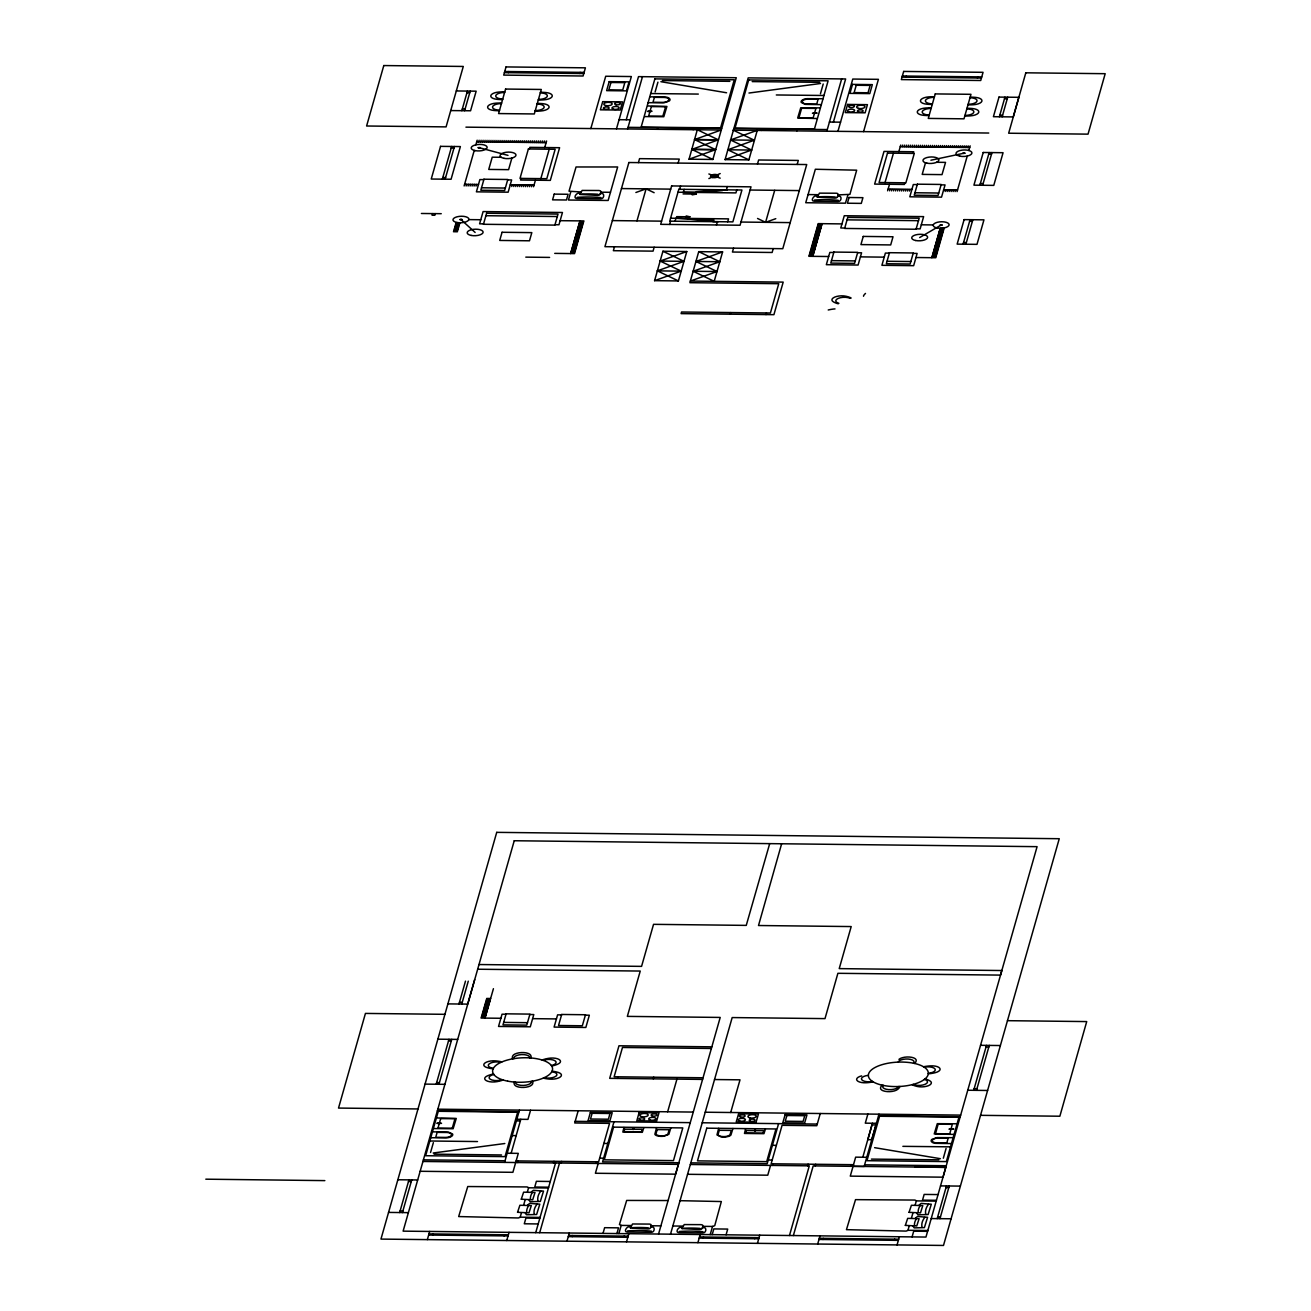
<?xml version="1.0" encoding="UTF-8"?>
<svg xmlns="http://www.w3.org/2000/svg" width="1311" height="1311" viewBox="0 0 1311 1311"><rect width="100%" height="100%" fill="white"/><g stroke="black" fill="none" stroke-linecap="round" stroke-linejoin="round"><path stroke-width="1.5" d="M527.415 1191.863L528.579 1187.651L527.104 1186.947L467.748 1186.537L458.67 1216.559L518.287 1217.968L520.139 1217.313L521.368 1213.101M915.193 1204.973L916.356 1200.761L914.898 1200.057L855.526 1199.647L846.447 1229.669L906.065 1231.095L907.917 1230.423L909.146 1226.211M528.562 1187.782L548.408 1188.012M916.356 1200.892L936.185 1201.122M712.856 159.45L689.045 159.205L697.305 129.756L718.362 139.835L691.798 149.405L712.856 159.45L736.258 77.726L638.506 76.628L626.232 119.776M898.871 151.601L900.723 145.062M935.546 1133.491L938.119 1124.33M949.836 1133.638L952.278 1124.314L938.266 1124.199M943.33 1158.236L946.083 1148.436M614.466 246.796L613.368 250.696L653.058 251.138L654.156 247.238M654.582 280.669L662.924 251.253L686.784 251.532L678.41 280.931L654.582 280.669L681.196 271.131L660.138 261.053L686.784 251.532M833.403 122.103L845.644 78.955L748.204 77.873L725.081 159.614L748.876 159.876L757.25 130.428M802.266 101.717L802.398 101.226A5.67 2.311 -2.5 0 1 808.363 99.062L818.113 99.177L816.72 104.11L806.97 103.995A5.654 2.294 -2.5 0 1 802.283 101.717M798.989 117.58L801.578 108.436M815.868 108.584L813.115 117.892L799.186 117.793M820.44 93.802L823.21 84.002M781.635 843.776L758.512 925.517L851.2 926.566L839.22 968.616L1001.866 970.533L1000.555 975.105L837.893 973.303L824.996 1018.614L732.177 1017.565L670.511 1234.175M432.515 213.595L432.056 215.233L434.826 215.266L435.301 213.627M442.348 179.148L451.656 146.471M461.849 110.681L467.421 91.082M445.134 179.181L454.425 146.504M464.618 110.714L470.207 91.114M464.127 185.949L474.254 150.421M475.86 144.816L477.155 140.211M466.11 185.982L466.585 184.343M478.662 141.867L479.138 140.244M468.093 185.998L468.568 184.359M480.662 141.899L481.121 140.261M470.092 186.015L470.551 184.392M482.645 141.916L483.103 140.277M472.075 186.047L472.534 184.409M484.628 141.932L485.086 140.31M474.058 186.064L474.516 184.425M486.61 141.965L487.069 140.326M476.04 186.096L476.499 184.458M488.593 141.981L489.052 140.343M508.373 72.695L508.701 71.548M490.576 141.998L491.035 140.375M492.559 142.03L493.018 140.392M494.542 142.047L495.017 140.408M496.525 142.063L497 140.441M498.508 142.096L498.983 140.457M500.491 142.112L500.966 140.49M502.49 142.145L502.949 140.506M504.473 142.162L504.932 140.523M506.456 142.178L506.915 140.556M508.439 142.211L508.897 140.572M510.421 142.227L510.88 140.588M512.404 142.243L512.863 140.621M514.387 142.276L514.846 140.638M511.88 158.074L508.586 169.66L488.741 169.43L492.231 157.189L501.113 157.287M516.37 142.293L516.845 140.654M518.353 142.325L518.828 140.687M520.336 142.342L520.811 140.703M522.319 142.358L522.794 140.736M511.749 186.49L512.224 184.851M524.318 142.391L524.777 140.752M513.748 186.523L514.207 184.884M526.301 142.407L526.76 140.769M515.731 186.539L516.19 184.9M528.284 142.424L528.743 140.801M517.714 186.555L518.173 184.933M530.267 142.457L530.726 140.818M521.008 178.394L520.549 180.033L550.309 180.377L559.6 147.701L529.841 147.356L529.382 148.995M519.697 186.588L520.156 184.949M532.25 142.473L532.708 140.834M521.68 186.604L522.139 184.966M534.232 142.489L534.691 140.867M523.663 186.621L524.121 184.998M536.215 142.522L536.674 140.883M525.645 186.654L526.104 185.015M538.198 142.538L538.674 140.916M527.628 186.67L528.104 185.031M540.181 142.571L540.656 140.933M529.611 186.686L530.086 185.064M542.164 142.588L542.639 140.949M531.594 186.719L532.069 185.08M544.147 142.604L544.622 140.982M533.577 186.736L535.429 180.197M544.72 147.537L546.605 140.998M540.853 178.624L549.211 149.225M579.806 73.498L580.134 72.367M570.777 191.848L568.45 200.026L608.14 200.468L617.661 166.972L576.053 166.972L569.023 191.193L580.691 191.963M590.835 128.56L605.715 76.251L631.361 76.546L616.481 128.839M627.592 128.97L642.472 76.677M638.441 162.597L639.555 158.647L679.245 159.09L678.115 163.056M636.966 220.871L646.094 188.85L654.14 192.701M679.606 189.308L680.54 186.031M669.61 224.443L670.544 221.166M675.099 221.215L675.935 218.281M683.342 192.291L684.178 189.358M676.148 218.281L701.549 219.969M683.539 192.307L696.829 192.455M399.658 1212.544L408.95 1179.867M436.186 1084.23L448.968 1039.312M458.981 1004.013L465.487 981.136M402.428 1212.577L411.736 1179.9M438.956 1084.263L451.738 1039.344M461.751 1004.046L468.273 981.169M688.439 219.166L714.036 220.182L700.73 220.035M474.68 979.612L467.699 1004.111L447.87 1003.882M708.972 191.111L727.244 189.849M709.743 191.209L696.256 191.701L722.443 190.603M698.73 251.663L689.897 282.701L778.75 283.7L770.409 313.001L681.556 312.002L681.097 313.624L773.916 314.673L783.191 282.111L690.356 281.062L717.002 271.524L695.944 261.463L722.59 251.925L714.184 281.341L693.158 271.262L719.788 261.725L698.73 251.663L722.59 251.925M712.823 221.641L718.182 221.706M427.353 1239.616L429.68 1231.439M716.462 224.968L717.379 221.706M726.458 189.833L727.376 186.572M432.63 1235.077L432.958 1233.946M727.703 221.821L728.539 218.871L670.576 218.216M736.782 189.948L735.93 192.897L677.984 192.242M761.183 130.477L761.642 128.839M757.496 163.99L758.643 159.991L798.317 160.434L797.186 164.432M730.26 314.181L730.719 312.559M757.545 218.462L765.591 222.329L774.703 190.308M796.908 130.871L797.367 129.232M504.571 1162.398L519.451 1110.106M511.143 1153.287L520.811 1119.299M530.562 1110.237L527.956 1119.381L516.845 1119.25M517.812 1162.546L518.271 1160.907M765.985 314.591L766.443 312.952M504.063 1235.896L504.391 1234.749M506.734 1240.517L509.061 1232.34M826.831 131.198L841.662 78.906M523.679 1204.94L525.088 1200.04M525.334 1213.15L526.416 1214.773L536.625 1214.51L539.804 1204.17L529.808 1203.367L527.661 1204.973M529.054 1200.073L530.136 1201.712L540.345 1201.433L543.524 1191.109L533.38 1190.306L531.381 1191.912M837.942 131.329L852.773 79.053L878.419 79.332L863.588 131.608M553.521 1162.939L553.996 1161.317M812.787 256.333L822.095 223.673M535.724 1232.651L555.553 1162.972M539.69 1232.684L559.535 1163.021M561.108 1163.037L561.583 1161.399M516.141 1160.89L598.619 1161.808L609.549 1123.363L574.71 1122.97L578.184 1110.778M566.975 1241.189L569.302 1233.028M572.251 1236.666L572.579 1235.519M617.563 1078.396L618.022 1076.757M596.21 1163.431L596.669 1161.792M906.016 77.185L906.343 76.054M598.193 1163.447L595.407 1173.263L675.607 1174.164L678.869 1162.742L602.585 1161.857L613.99 1121.774M623.954 1127.493L622.823 1132.081L642.324 1132.311L643.816 1127.722M624.036 1131.442L624.642 1129.312M603.011 1233.405L604.633 1227.686L618.53 1227.85L616.891 1233.569M632.951 1128.984L634.032 1129M653.271 1078.789L653.747 1077.167M641.505 1131.639L642.111 1129.508M618.874 1233.585L621.201 1225.408L631.132 1225.523M623.839 1237.24L624.167 1236.109M656.582 1127.624L654.877 1134.195A6.26 2.54 -2.5 0 0 656.811 1135.687L658.859 1136.178A7.85 3.196 -2.5 0 0 663.759 1136.227L668.839 1134.359L670.871 1127.788M626.511 1241.861L628.838 1233.7M667.643 1111.794L676.951 1079.117M977.449 78.004L977.777 76.857M931.842 257.693L940.216 228.294L944.182 228.327M658.564 1234.028L720.214 1017.434L627.346 1016.386L640.243 971.058L477.679 969.222M963.093 244.19L970.074 219.691M979.874 185.228L989.182 152.551M999.359 116.761L1004.947 97.161M965.879 244.223L972.844 219.724M982.66 185.261L991.952 152.584M1002.145 116.794L1007.717 97.194M718.657 1128.329L716.97 1134.9L720.952 1136.866A7.85 3.196 -2.5 0 0 725.835 1136.932L728.162 1136.49A6.26 2.54 -2.5 0 0 730.915 1135.047L732.947 1128.476M730.702 1112.498L740.01 1079.822L714.528 1079.543M697.894 1242.681L700.221 1234.503M703.171 1238.141L703.499 1236.994M710.201 1234.618L712.529 1226.44L714.741 1225.654L721.345 1201.548L680.048 1200.679M712.184 1234.634L713.807 1228.915L727.703 1229.079L726.081 1234.798M745.582 1128.869L744.468 1133.458L763.952 1133.671L765.427 1129.082M745.664 1132.802L746.27 1130.672M754.579 1130.361L755.66 1130.361M763.133 1132.999L763.739 1130.869M778.587 1123.642L767.181 1163.709L690.815 1162.857M770.557 1165.397L767.754 1175.197L687.554 1174.295M772.523 1165.43L772.982 1163.791M754.759 1238.731L755.087 1237.584M757.43 1243.352L759.757 1235.175M820.26 1113.514L816.802 1125.707L782.077 1125.313L771.13 1163.775L853.51 1164.692M807.609 1165.823L808.084 1164.168M789.468 1235.519L809.297 1165.84L690.356 1164.496M793.368 1235.552L813.197 1165.889L945.788 1167.38L943.002 1177.18L850.282 1176.131L855.657 1157.154L866.768 1157.285M815.196 1165.905L815.655 1164.266M817.687 1244.024L820.014 1235.863M822.947 1239.501L823.275 1238.354M850.921 1166.315L851.38 1164.676M867.882 1114.055L865.293 1123.166L876.403 1123.298M862.802 1157.236L872.438 1123.248M878.993 1114.186L864.162 1166.429L853.051 1166.331M894.397 1240.304L894.725 1239.157M897.052 1244.926L899.379 1236.765M911.473 1218.05L912.866 1213.15M913.111 1226.26L914.193 1227.883L924.402 1227.62L927.582 1217.28L917.585 1216.477L915.439 1218.083M916.831 1213.183L917.913 1214.822L928.122 1214.543L931.302 1204.219L921.158 1203.416L919.158 1205.022M912.079 1236.896L913.701 1231.176L927.582 1231.34M937.185 1218.624L946.476 1185.947M973.696 1090.31L986.495 1045.391M939.954 1218.656L949.262 1185.98M976.482 1090.342L989.264 1045.408M570.613 253.564L579.97 220.904M655.123 91.95L657.925 82.151M648.683 115.892L651.305 106.748M657.483 129.297L657.942 127.659M665.595 106.912L662.825 116.187L648.961 116.122M693.191 129.707L693.666 128.068M430.549 1152.484L433.367 1142.668M438.021 1127.886L440.643 1118.742M452.311 1128.066L454.933 1118.906M485.004 1018.09L493.428 988.691M451.59 1134.769L451.443 1135.26A5.654 2.294 -2.5 0 1 445.478 1137.424L435.727 1137.309L437.137 1132.376L446.887 1132.491A5.654 2.294 -2.5 0 1 451.574 1134.769M733.554 248.14L732.439 252.04L772.13 252.482L773.244 248.598M847.906 195.028L845.415 203.189L805.741 202.73L815.344 169.25L856.673 170.184L849.921 194.356L837.844 194.913M885.023 182.573L893.447 153.174M887.613 190.8L889.513 184.261M889.612 190.816L890.071 189.194M902.247 146.717L902.705 145.079M891.595 190.849L892.054 189.21M904.229 146.734L904.688 145.111M893.578 190.865L894.036 189.243M906.212 146.766L906.688 145.128M895.56 190.898L896.019 189.259M908.195 146.783L908.67 145.144M897.543 190.914L898.002 189.276M910.178 146.816L910.653 145.177M899.526 190.931L899.985 189.308M912.161 146.832L912.636 145.193M901.509 190.964L901.984 189.325M914.144 146.848L914.619 145.226M904.852 182.803L904.393 184.441L874.634 184.097L884.007 151.421L913.751 151.765L913.292 153.403M903.492 190.98L903.967 189.358M916.127 146.881L916.602 145.242M905.475 191.013L905.95 189.374M918.11 146.898L918.585 145.275M907.458 191.029L907.933 189.39M920.093 146.93L920.568 145.292M909.441 191.062L909.916 189.423M922.092 146.947L922.551 145.308M924.075 146.963L924.534 145.341M926.058 146.996L926.516 145.357M928.041 147.012L928.499 145.39M925.5 162.826L922.19 174.396L942.019 174.625L945.542 162.384L936.644 162.285M930.023 147.045L930.482 145.406M932.006 147.061L932.482 145.423M933.989 147.078L934.464 145.455M935.972 147.111L936.447 145.472M937.955 147.127L938.43 145.505M939.938 147.16L940.413 145.521M941.921 147.176L942.396 145.537M943.904 147.209L944.379 145.57M945.887 147.225L946.362 145.587M947.886 147.242L948.345 145.619M949.869 147.274L950.328 145.636M951.852 147.291L952.31 145.668M953.834 147.324L954.293 145.685M955.817 147.34L956.276 145.701M945.165 191.472L945.624 189.833M957.8 147.356L958.275 145.734M947.148 191.488L947.607 189.866M959.783 147.389L960.258 145.75M949.131 191.521L949.59 189.882M961.766 147.406L962.241 145.783M951.114 191.537L951.589 189.898M963.749 147.438L964.224 145.8M953.097 191.57L953.572 189.931M965.732 147.455L966.207 145.816M955.08 191.586L955.555 189.948M967.715 147.471L968.19 145.849M769.688 843.645L746.254 925.386L653.55 924.337L641.571 966.371L479.007 964.535M957.063 191.603L967.239 156.075M968.829 150.486L970.173 145.865M634.147 1129.197C630.837 1130.377 635.196 1127.624 633.852 1129.148M755.677 1130.606C752.367 1130.819 757.84 1130 754.431 1130.59M478.171 147.619L480.105 147.52M480.105 147.75L478.187 147.815M459.948 219.461L461.882 219.363M461.882 219.593L459.964 219.658M962.962 153.174L964.896 153.076M964.896 153.305L963.011 153.403M940.167 224.968L942.101 224.869M942.052 225.164L940.233 225.23M814.18 113.074C823.75 112.943 806.74 113.844 814.606 112.877M439.709 1123.429C446.723 1123.281 430.827 1122.855 439.365 1123.593M650.354 111.435C641.308 111.533 657.319 110.665 650.027 111.599M950.786 1128.935C960.324 1128.902 943.297 1129.754 951.147 1128.771M919.667 237.553L941.151 225.017M801.709 108.289L815.721 108.403M949.606 1133.818L935.726 1133.687M651.436 106.601L665.414 106.715M440.791 1118.611L454.77 1118.709M452.066 1128.23L438.251 1128.099M624.79 1129.181L641.931 1129.312M641.325 1131.786L624.233 1131.639M746.401 1130.541L763.559 1130.672M762.953 1133.146L745.91 1133.015M708.89 178.575L720.181 173.56M757.07 130.395L730.489 139.966L751.58 150.028L725.032 159.614M814.639 113.008L815.639 112.959L814.688 113.369M689.045 159.205L715.642 149.651L691.798 149.388L715.609 149.651L694.551 139.572L721.148 130.018L465.929 127.151M748.86 159.844L727.769 149.782L754.333 140.211L730.62 139.966M951.18 1128.918L952.196 1128.853L950.754 1129.23M649.895 111.484L648.929 111.533L649.945 111.14M635.884 192.504L646.094 188.85M765.591 222.329L775.784 218.675M678.41 280.931L657.352 270.853L683.998 261.331L662.924 251.253M439.169 1123.494L438.267 1123.527L439.414 1123.199M930.908 160.221L963.946 153.223M692.175 194.864L696.37 194.077L692.634 193.225M685.702 217.577L689.897 216.807L686.161 215.938M748.974 93.032L820.539 83.494M433.22 1152.992L504.817 1143.52M504.735 71.499L584.1 72.4M902.361 76.005L981.742 76.907M504.407 72.646L583.772 73.547M902.05 77.152L981.415 78.037M662.366 80.561L729.85 81.331M752.203 81.593L819.703 82.314M456.31 90.951L476.155 91.18L470.567 110.779L450.722 110.566M650.698 93.54L698.321 94.081M776.309 94.966L823.947 95.49M466.962 92.72L469.731 92.737M1004.488 98.784L1007.258 98.817M649.764 96.801L665.693 97.063A6.26 2.54 -2.5 0 1 668.971 98.063L669.855 98.98A7.85 3.196 -2.5 0 1 669.282 100.996L664.054 102.799L648.076 102.684M823.029 98.751L807.035 98.653A6.26 2.54 -2.5 0 0 803.217 99.57L801.824 100.455A7.85 3.196 -2.5 0 0 801.267 102.471L805.413 104.388L821.358 104.634M647.732 105.962L666.922 106.437L663.792 116.728L644.701 116.581M819.85 107.895L800.742 107.764L797.662 118.056L816.851 118.514M462.308 109.042L465.077 109.075M999.834 115.122L1002.604 115.155M619.087 119.694L630.198 119.809M829.421 122.054L840.548 122.169M628.067 127.331L721.607 128.396M733.832 128.527L827.29 129.576M733.357 130.166L988.756 133.034M476.712 141.85L546.146 142.637M900.264 146.701L969.681 147.504M727.851 149.782L751.695 150.06M451.181 148.11L453.967 148.143M988.707 154.19L991.493 154.223M442.823 177.526L445.593 177.542M980.349 183.589L983.119 183.622M483.857 179.623L479.892 179.574L476.401 191.832L508.144 192.193L511.634 179.935L507.652 179.886M917.274 184.589L913.308 184.54L909.801 196.797L941.527 197.158L945.051 184.917L941.085 184.867M464.602 184.327L478.499 184.474M510.225 184.835L534.036 185.097M888.104 189.161L911.899 189.439M943.641 189.816L957.538 189.98M621.48 188.571L670.708 189.128M750.089 190.029L799.317 190.587M481.53 187.784L505.341 188.063M914.931 192.75L938.742 193.028M600.536 192.193L610.467 192.307M808.084 194.569L817.998 194.683M683.064 193.93L696.37 194.077M580.232 193.602C576.987 191.193 572.383 198.535 576.856 198.469L600.667 198.748C604.584 199.305 605.076 191.488 600.077 193.815M817.523 196.322C814.295 193.864 809.674 201.271 814.147 201.189L837.958 201.468C841.891 202.009 842.449 194.175 837.368 196.552M421.405 213.48L441.25 213.693M676.607 216.643L689.897 216.807M485.906 215.709L557.322 216.528M847.07 219.855L918.503 220.674M969.599 221.313L972.385 221.346M612.368 220.592L661.58 221.149M740.977 222.051L790.205 222.608M468.863 219.609L480.76 219.74M560.125 220.674L583.936 220.936M818.13 223.624L841.941 223.902M921.305 224.804L933.203 224.935M579.741 221.706L583.706 221.756M817.9 224.443L821.866 224.476M579.495 222.526L583.477 222.575M817.654 225.263L821.636 225.295M579.265 223.345L583.231 223.378M817.425 226.066L821.391 226.115M456.015 222.739L459.981 222.788M579.036 224.165L583.002 224.197M817.195 226.885L821.161 226.934M455.786 223.558L459.751 223.591M483.562 223.87L479.597 223.82L483.103 211.579L562.468 212.497L558.961 224.755L554.995 224.705M578.806 224.968L582.772 225.017M816.966 227.704L820.932 227.753M844.743 228.032L840.777 227.983L844.268 215.725L923.632 216.626L920.142 228.884L916.176 228.835M939.987 229.097L943.953 229.146M455.556 224.361L459.522 224.41M578.561 225.787L582.526 225.836M816.737 228.524L820.702 228.573M939.758 229.917L943.723 229.966M455.31 225.181L459.292 225.23M578.331 226.606L582.297 226.656M816.491 229.343L820.473 229.392M939.512 230.736L943.494 230.785M455.081 226L459.047 226.049M578.102 227.426L582.068 227.475M816.261 230.162L820.227 230.195M939.282 231.555L943.248 231.605M454.851 226.819L458.817 226.869M577.856 228.245L581.838 228.294M816.032 230.965L819.998 231.015M939.053 232.375L943.019 232.424M454.622 227.639L458.588 227.688M577.627 229.064L581.592 229.097M815.803 231.785L819.768 231.834M938.823 233.194L942.789 233.227M454.376 228.458L458.358 228.491M577.397 229.867L581.363 229.917M815.573 232.604L819.539 232.653M938.594 234.014L942.56 234.046M454.147 229.261L458.113 229.31M577.168 230.687L581.134 230.736M815.327 233.424L819.309 233.473M938.348 234.816L942.33 234.866M453.917 230.081L457.883 230.13M576.922 231.506L580.888 231.555M815.098 234.243L819.064 234.292M938.119 235.636L942.085 235.685M453.688 230.9L457.654 230.949M576.693 232.326L580.658 232.375M814.868 235.062L818.834 235.095M937.889 236.455L941.855 236.504M453.442 231.719L457.408 231.768M576.463 233.145L580.429 233.194M814.639 235.882L818.605 235.914M937.66 237.275L941.626 237.324M576.217 233.964L580.199 233.997M814.41 236.685L818.375 236.734M937.431 238.094L941.396 238.143M575.988 234.784L579.954 234.816M814.18 237.504L818.146 237.553M937.185 238.913L941.167 238.946M575.758 235.587L579.724 235.636M813.934 238.323L817.917 238.373M936.955 239.716L940.921 239.766M575.529 236.406L579.495 236.455M813.705 239.143L817.671 239.192M936.726 240.536L940.692 240.585M575.283 237.225L579.249 237.275M813.475 239.962L817.441 240.011M936.496 241.355L940.462 241.404M575.054 238.045L579.02 238.094M813.246 240.782L817.212 240.814M936.267 242.174L940.233 242.224M963.552 242.551L966.338 242.584M574.824 238.864L578.79 238.913M813.017 241.585L816.982 241.634M936.038 242.994L940.003 243.043M574.579 239.684L578.561 239.716M812.771 242.404L816.753 242.453M935.792 243.813L939.774 243.846M574.349 240.487L578.315 240.536M812.541 243.223L816.507 243.272M935.562 244.633L939.528 244.665M574.12 241.306L578.085 241.355M812.312 244.043L816.278 244.092M935.333 245.436L939.299 245.485M573.89 242.125L577.856 242.174M812.083 244.862L816.048 244.911M935.104 246.255L939.069 246.304M573.644 242.945L577.61 242.994M811.853 245.681L815.819 245.714M934.874 247.074L938.84 247.124M573.415 243.764L577.381 243.813M811.607 246.501L815.589 246.534M934.628 247.894L938.61 247.943M573.186 244.583L577.151 244.616M811.378 247.304L815.344 247.353M934.399 248.713L938.365 248.762M572.94 245.403L576.922 245.436M811.148 248.123L815.114 248.172M934.169 249.532L938.135 249.565M572.71 246.206L576.676 246.255M810.919 248.943L814.885 248.992M933.94 250.335L937.906 250.385M572.481 247.025L576.447 247.074M810.69 249.762L814.655 249.811M933.711 251.155L937.676 251.204M572.251 247.845L576.217 247.894M810.46 250.581L814.426 250.63M933.465 251.974L937.447 252.023M572.006 248.664L575.988 248.713M810.214 251.401L814.197 251.433M933.235 252.794L937.201 252.843M571.776 249.483L575.742 249.532M809.985 252.204L813.951 252.253M833.796 252.482L829.83 252.433L826.34 264.691L858.082 265.051L861.573 252.794L857.607 252.761M889.366 253.121L885.384 253.072L881.91 265.314L913.652 265.674L917.126 253.433L913.161 253.384M933.006 253.613L936.972 253.662M571.547 250.303L575.513 250.335M809.756 253.023L813.721 253.072M932.777 254.432L936.742 254.465M571.317 251.106L575.283 251.155M809.526 253.842L813.492 253.892M932.547 255.252L936.513 255.284M571.072 251.925L575.037 251.974M809.297 254.662L813.262 254.711M932.318 256.055L936.283 256.104M570.842 252.744L574.808 252.794M809.051 255.481L813.033 255.53M932.072 256.874L936.054 256.923M554.733 253.384L574.579 253.613M808.821 256.3L828.667 256.514M860.409 256.874L884.237 257.153M915.979 257.513L935.808 257.743M525.793 257.136L549.588 257.415M831.469 260.643L855.28 260.922M887.039 261.282L910.834 261.544M660.154 261.069L683.998 261.331M695.944 261.463L719.772 261.741M657.368 270.869L681.196 271.131M693.158 271.262L716.986 271.541M486.66 998.441L490.625 998.49M486.414 999.261L490.38 999.31M486.184 1000.08L490.15 1000.129M485.955 1000.899L489.921 1000.948M485.709 1001.719L489.691 1001.768M459.44 1002.374L462.226 1002.407M485.48 1002.538L489.445 1002.571M485.25 1003.341L489.216 1003.39M485.021 1004.16L488.987 1004.21M484.775 1004.98L488.741 1005.029M484.546 1005.799L488.511 1005.848M484.316 1006.619L488.282 1006.668M484.07 1007.438L488.053 1007.471M483.841 1008.241L487.807 1008.29M483.612 1009.06L487.577 1009.109M483.382 1009.88L487.348 1009.929M483.136 1010.699L487.102 1010.748M482.907 1011.518L486.873 1011.568M482.677 1012.338L486.643 1012.387M482.432 1013.157L486.414 1013.19M482.202 1013.96L486.168 1014.009M506.013 1014.239L502.047 1014.19L498.541 1026.447L530.283 1026.808L533.79 1014.567L529.824 1014.517M561.567 1014.894L557.601 1014.845L554.094 1027.087L585.837 1027.463L589.344 1015.206L585.378 1015.156M444.937 1014.321L365.441 1013.419L338.517 1108.074L417.996 1108.959M481.973 1014.78L485.939 1014.829M1007.454 1020.679L1086.721 1021.58L1059.862 1116.218L980.513 1115.333M481.743 1015.599L485.709 1015.648M481.498 1016.418L485.463 1016.467M481.268 1017.238L485.234 1017.287M481.039 1018.057L500.884 1018.27M532.61 1018.647L556.438 1018.926M503.67 1022.4L527.481 1022.678M437.858 1039.181L457.703 1039.41M980.546 1045.309L1000.375 1045.539M448.509 1040.934L451.279 1040.967M986.019 1047.014L988.805 1047.047M711.857 1046.833L618.972 1045.785L609.697 1078.347L702.581 1079.412M711.381 1048.472L622.479 1047.473L614.138 1076.757L703.04 1077.773M436.645 1082.607L439.414 1082.624M974.171 1088.671L976.941 1088.704M425.059 1084.115L444.904 1084.328M967.747 1090.244L987.593 1090.473M437.841 1109.188L693.29 1112.072M705.236 1112.22L960.668 1115.104M437.366 1110.827L518.976 1111.744M878.534 1115.808L960.209 1116.743M437.087 1117.955L456.261 1118.43L453.131 1128.738L434.039 1128.574M956.391 1123.789L937.299 1123.658L934.219 1133.966L953.408 1134.408M575.185 1121.331L690.274 1122.642M702.221 1122.773L817.261 1124.068M516.37 1120.889L520.352 1120.938M432.499 1131.835L448.444 1132.098L452.59 1134.015A7.85 3.196 -2.5 0 1 452 1136.031L450.607 1136.916A6.26 2.54 -2.5 0 1 446.789 1137.85L430.811 1137.719M953.081 1137.686L937.103 1137.587L931.892 1139.406A7.85 3.196 -2.5 0 0 931.318 1141.422L932.203 1142.323A6.26 2.54 -2.5 0 0 935.48 1143.339L951.425 1143.569M938.414 1138.014L948.181 1138.112L946.788 1143.045L937.037 1142.946A5.67 2.311 -2.5 0 1 932.334 1140.668L932.465 1140.177A5.654 2.294 -2.5 0 1 938.414 1138.014M512.191 1135.588L516.157 1135.637M429.877 1140.996L477.499 1141.553M902.869 1146.338L950.508 1146.846M603.847 1143.421L607.812 1143.471M772.376 1145.339L776.341 1145.372M507.16 1153.254L518.287 1153.369L512.896 1172.313L420.159 1171.28M434.056 1154.155L501.523 1154.958M871.405 1159.104L938.889 1159.825M599.668 1158.137L603.634 1158.17M768.197 1160.038L772.163 1160.088M423.42 1159.842L505.03 1160.759M864.621 1164.823L946.263 1165.741M915.242 1167.003L945.788 1167.38M422.945 1161.464L678.393 1164.365M397.839 1179.753L417.685 1179.966M550.276 1181.473L536.379 1181.309L534.757 1187.029L548.654 1187.192M940.528 1185.881L960.373 1186.111M408.491 1181.506L411.277 1181.539M946.018 1187.586L948.787 1187.619M205.811 1179.179L324.849 1180.621M938.053 1194.583L924.157 1194.419L922.534 1200.139L936.431 1200.302M668.102 1200.548L626.674 1200.434L619.447 1224.572L621.201 1225.408M400.117 1210.905L402.903 1210.938M937.644 1216.985L940.429 1217.018M388.548 1212.413L408.393 1212.642M931.236 1218.558L951.065 1218.788M520.205 1217.182L540.05 1217.411M539.804 1218.23L525.924 1218.066L524.285 1223.786L538.182 1223.95M650.977 1225.752L660.891 1225.867M672.838 1225.998L682.769 1226.113M702.598 1226.342L712.529 1226.44M630.657 1227.162C627.428 1224.785 622.823 1232.111 627.281 1232.045L651.092 1232.307C655.107 1232.75 655.549 1225.048 650.502 1227.391M682.294 1227.752C678.983 1225.31 674.444 1232.602 678.918 1232.619L702.729 1232.897C706.744 1233.34 707.203 1225.605 702.139 1227.965M907.982 1230.292L927.827 1230.521M428.976 1233.897L508.357 1234.798M568.613 1235.47L628.133 1236.142M699.533 1236.961L759.053 1237.633M819.309 1238.305L898.69 1239.206M428.664 1235.044L508.029 1235.929M568.286 1236.617L627.822 1237.289M699.205 1238.092L758.741 1238.764M818.982 1239.452L898.363 1240.353M633.164 1129.181L632.738 1129.181M660.875 81.692L726.573 92.77M874.617 1147.666L940.38 1158.695M479.154 147.668L507.996 155.37M708.874 173.97L720.181 178.165M733.21 130.15L754.3 140.211M460.931 219.511L475.139 232.457M966.83 108.862A7.997 3.261 -2.5 0 1 973.827 112.222A7.997 3.261 -2.5 0 1 964.962 115.401M865.506 293.435A23.86 9.701 -2.5 0 0 863.851 295.286A9.406 3.835 -2.5 0 0 863.523 296.253M828.224 309.986A23.86 9.701 -2.5 0 1 832.649 309.15A9.406 3.835 -2.5 0 1 834.992 308.921M577.184 197.338A60.585 24.647 -2.5 0 1 600.995 197.6M582.084 194.077A53.62 21.812 -2.5 0 1 597.963 194.257M814.475 200.042A60.585 24.647 -2.5 0 1 838.286 200.321M819.375 196.797A53.62 21.812 -2.5 0 1 835.254 196.994M838.303 303.775A9.406 3.835 -2.5 0 1 836.418 303.251A23.86 9.701 -2.5 0 1 833.435 301.874A9.128 3.704 -2.5 0 1 834.583 297.155A9.128 3.704 -2.5 0 1 846.054 296.27A23.86 9.701 -2.5 0 1 849.725 297.351A9.406 3.835 -2.5 0 1 851.167 298.056M838.893 303.316A7.997 3.261 -2.5 0 1 838.09 298.449A7.997 3.261 -2.5 0 1 850.085 298.334M929.089 115.565A9.406 3.835 -2.5 0 1 928.139 115.565A23.86 9.701 -2.5 0 1 923.534 115.319A9.128 3.704 -2.5 0 1 917.339 111.582A9.128 3.704 -2.5 0 1 925.615 108.01A23.86 9.701 -2.5 0 1 930.335 107.879A9.406 3.835 -2.5 0 1 931.269 107.912M929.253 115.007A7.997 3.261 -2.5 0 1 922.239 111.648A7.997 3.261 -2.5 0 1 931.105 108.469M932.268 104.421A9.406 3.835 -2.5 0 1 931.302 104.421A23.86 9.701 -2.5 0 1 926.713 104.175A9.128 3.704 -2.5 0 1 920.502 100.455A9.128 3.704 -2.5 0 1 928.778 96.883A23.86 9.701 -2.5 0 1 933.514 96.735A9.406 3.835 -2.5 0 1 934.432 96.768M932.416 103.864A7.997 3.261 -2.5 0 1 925.419 100.505A7.997 3.261 -2.5 0 1 934.284 97.325M964.814 115.958A9.406 3.835 -2.5 0 0 965.748 115.991A23.86 9.701 -2.5 0 0 970.468 115.86A9.128 3.704 -2.5 0 0 978.743 112.287A9.128 3.704 -2.5 0 0 972.533 108.551A23.86 9.701 -2.5 0 0 967.928 108.305A9.406 3.835 -2.5 0 0 966.994 108.305M967.977 104.831A9.406 3.835 -2.5 0 0 968.927 104.847A23.86 9.701 -2.5 0 0 973.631 104.716A9.128 3.704 -2.5 0 0 981.906 101.144A9.128 3.704 -2.5 0 0 975.712 97.407A23.86 9.701 -2.5 0 0 971.09 97.161A9.406 3.835 -2.5 0 0 970.156 97.178M969.993 97.735A7.997 3.261 -2.5 0 1 977.006 101.094A7.997 3.261 -2.5 0 1 968.141 104.274M535.134 111.107A9.406 3.835 -2.5 0 0 536.068 111.14A23.86 9.701 -2.5 0 0 540.788 110.993A9.128 3.704 -2.5 0 0 549.063 107.42A9.128 3.704 -2.5 0 0 542.852 103.684A23.86 9.701 -2.5 0 0 538.247 103.438A9.406 3.835 -2.5 0 0 537.313 103.454M537.149 104.011A7.997 3.261 -2.5 0 1 544.147 107.371A7.997 3.261 -2.5 0 1 535.281 110.55M538.297 99.964A9.406 3.835 -2.5 0 0 539.247 99.997A23.86 9.701 -2.5 0 0 543.95 99.849A9.128 3.704 -2.5 0 0 552.226 96.293A9.128 3.704 -2.5 0 0 546.031 92.557A23.86 9.701 -2.5 0 0 541.41 92.311A9.406 3.835 -2.5 0 0 540.476 92.311M540.312 92.868A7.997 3.261 -2.5 0 1 547.326 96.227A7.997 3.261 -2.5 0 1 538.46 99.407M499.409 110.698A9.406 3.835 -2.5 0 1 498.459 110.714A23.86 9.701 -2.5 0 1 493.854 110.468A9.128 3.704 -2.5 0 1 487.659 106.732A9.128 3.704 -2.5 0 1 495.935 103.159A23.86 9.701 -2.5 0 1 500.655 103.028A9.406 3.835 -2.5 0 1 501.589 103.045M499.573 110.14A7.997 3.261 -2.5 0 1 492.559 106.781A7.997 3.261 -2.5 0 1 501.425 103.602M502.588 99.554A9.406 3.835 -2.5 0 1 501.621 99.57A23.86 9.701 -2.5 0 1 497.033 99.325A9.128 3.704 -2.5 0 1 490.822 95.588A9.128 3.704 -2.5 0 1 499.098 92.016A23.86 9.701 -2.5 0 1 503.834 91.885A9.406 3.835 -2.5 0 1 504.751 91.917M502.736 98.997A7.997 3.261 -2.5 0 1 495.738 95.654A7.997 3.261 -2.5 0 1 504.604 92.475M503.047 1079.969A9.406 3.835 -2.5 0 1 501.179 1080.641A23.86 9.701 -2.5 0 1 496.951 1081.641A9.128 3.704 -2.5 0 1 486.053 1080.493A9.128 3.704 -2.5 0 1 487.594 1075.774A23.86 9.701 -2.5 0 1 491.346 1074.479A9.406 3.835 -2.5 0 1 493.51 1074.004M514.289 1082.034A9.406 3.835 -2.5 0 0 514.059 1083.017A23.86 9.701 -2.5 0 0 514.649 1084.902A9.128 3.704 -2.5 0 0 523.794 1087.425A9.128 3.704 -2.5 0 0 532.512 1084.05A23.86 9.701 -2.5 0 0 532.856 1082.116A9.406 3.835 -2.5 0 0 532.495 1081.165M543.393 1078.052A9.406 3.835 -2.5 0 0 545.327 1078.543A23.86 9.701 -2.5 0 0 549.67 1079.117A9.128 3.704 -2.5 0 0 560.338 1076.954A9.128 3.704 -2.5 0 0 558.175 1072.414A23.86 9.701 -2.5 0 0 554.258 1071.48A9.406 3.835 -2.5 0 0 552.046 1071.202M551.702 1066.007A9.406 3.835 -2.5 0 0 553.881 1065.532A23.86 9.701 -2.5 0 0 557.617 1064.237A9.128 3.704 -2.5 0 0 559.158 1059.517A9.128 3.704 -2.5 0 0 548.277 1058.37A23.86 9.701 -2.5 0 0 544.016 1059.37A9.406 3.835 -2.5 0 0 542.164 1060.042M530.922 1057.977A9.406 3.835 -2.5 0 0 531.152 1056.994A23.86 9.701 -2.5 0 0 530.562 1055.109A9.128 3.704 -2.5 0 0 521.434 1052.569A9.128 3.704 -2.5 0 0 512.699 1055.961A23.86 9.701 -2.5 0 0 512.355 1057.895A9.406 3.835 -2.5 0 0 512.732 1058.846M493.165 1068.809A9.406 3.835 -2.5 0 1 490.937 1068.531A23.86 9.701 -2.5 0 1 487.036 1067.596A9.128 3.704 -2.5 0 1 484.873 1063.057A9.128 3.704 -2.5 0 1 495.542 1060.878A23.86 9.701 -2.5 0 1 499.901 1061.468A9.406 3.835 -2.5 0 1 501.834 1061.959M551.8 1071.71A7.997 3.261 -2.5 0 1 555.995 1076.151A7.997 3.261 -2.5 0 1 544.262 1077.658M531.316 1081.362A7.997 3.261 -2.5 0 1 523.646 1085.426A7.997 3.261 -2.5 0 1 515.485 1082.116M543.082 1060.337A7.997 3.261 -2.5 0 1 554.946 1060.73A7.997 3.261 -2.5 0 1 551.374 1065.548M513.896 1058.632A7.997 3.261 -2.5 0 1 521.565 1054.585A7.997 3.261 -2.5 0 1 529.726 1057.879M493.411 1068.301A7.997 3.261 -2.5 0 1 489.216 1063.86A7.997 3.261 -2.5 0 1 500.966 1062.352M502.129 1079.658A7.997 3.261 -2.5 0 1 490.265 1079.281A7.997 3.261 -2.5 0 1 493.837 1074.463M912.128 1084.656A9.406 3.835 -2.5 0 0 913.603 1085.377A23.86 9.701 -2.5 0 0 917.241 1086.458A9.128 3.704 -2.5 0 0 928.712 1085.557A9.128 3.704 -2.5 0 0 929.876 1080.854A23.86 9.701 -2.5 0 0 926.877 1079.461A9.406 3.835 -2.5 0 0 925.009 1078.953M899.788 1086.458A9.406 3.835 -2.5 0 1 899.461 1087.442A23.86 9.701 -2.5 0 1 897.789 1089.294A9.128 3.704 -2.5 0 1 887.285 1091.604A9.128 3.704 -2.5 0 1 880.533 1088.032A23.86 9.701 -2.5 0 1 881.303 1086.114A9.406 3.835 -2.5 0 1 882.205 1085.18M873.159 1081.821A9.406 3.835 -2.5 0 1 870.946 1082.28A23.86 9.701 -2.5 0 1 866.292 1082.755A9.128 3.704 -2.5 0 1 856.935 1080.346A9.128 3.704 -2.5 0 1 861.671 1075.889M914.554 1063.45A9.406 3.835 -2.5 0 0 915.455 1062.516A23.86 9.701 -2.5 0 0 916.209 1060.599A9.128 3.704 -2.5 0 0 909.473 1057.027A9.128 3.704 -2.5 0 0 898.953 1059.337M928.303 1073.791A9.406 3.835 -2.5 0 0 930.679 1073.578A23.86 9.701 -2.5 0 0 935.087 1072.726A9.128 3.704 -2.5 0 0 939.807 1068.285A9.128 3.704 -2.5 0 0 930.449 1065.876A23.86 9.701 -2.5 0 0 925.795 1066.351A9.406 3.835 -2.5 0 0 923.6 1066.793M872.503 1081.428A7.997 3.261 -2.5 0 1 861.704 1079.658A7.997 3.261 -2.5 0 1 868.406 1075.348M898.543 1086.524A7.997 3.261 -2.5 0 1 888.563 1089.605A7.997 3.261 -2.5 0 1 883.253 1085.41M898.199 1062.107A7.997 3.261 -2.5 0 1 908.195 1059.026A7.997 3.261 -2.5 0 1 913.505 1063.221M924.239 1067.203A7.997 3.261 -2.5 0 1 935.038 1068.973A7.997 3.261 -2.5 0 1 928.335 1073.283M924.419 1079.412A7.997 3.261 -2.5 0 1 925.222 1084.263A7.997 3.261 -2.5 0 1 913.21 1084.377M684.145 1228.227A53.62 21.812 -2.5 0 1 700.025 1228.407M679.245 1231.488A60.585 24.647 -2.5 0 1 703.057 1231.75M918.192 1212.38A53.62 21.812 -2.5 0 1 920.06 1205.841M925.73 1214.101A60.585 24.647 -2.5 0 1 928.516 1204.301M914.472 1225.457A53.62 21.812 -2.5 0 1 916.34 1218.919M922.01 1227.178A60.585 24.647 -2.5 0 1 924.796 1217.378M632.508 1227.653A53.62 21.812 -2.5 0 1 648.388 1227.833M627.608 1230.898A60.585 24.647 -2.5 0 1 651.42 1231.16M530.414 1199.27A53.62 21.812 -2.5 0 1 532.266 1192.731M537.952 1200.991A60.585 24.647 -2.5 0 1 540.738 1191.191M526.694 1212.347A53.62 21.812 -2.5 0 1 528.546 1205.809M534.232 1214.068A60.585 24.647 -2.5 0 1 537.018 1204.268M517.55 1212.298L528.989 1212.839L531.316 1205.596L519.893 1205.251L517.566 1212.233M521.27 1199.237L532.708 1199.762L535.003 1192.469L523.613 1192.174L521.286 1199.172M579.986 194.454L597.636 195.405C600.553 196.126 602.552 189.931 599.029 190.505L582.133 190.423L580.003 194.389M630.427 1228.014L648.06 1228.964C650.846 1229.718 653.009 1223.802 649.6 1224.081L632.558 1223.982L630.444 1227.948M682.064 1228.604L699.697 1229.554C702.549 1230.308 704.646 1224.179 701.09 1224.654L684.195 1224.572L682.064 1228.604M905.327 1225.408L916.766 1225.949L919.093 1218.706L907.687 1218.361L905.344 1225.359M909.047 1212.347L920.502 1212.872L922.78 1205.579L911.407 1205.284L909.064 1212.282M817.294 197.174L834.927 198.125C837.876 198.862 839.794 192.586 836.336 193.225L819.441 193.143L817.294 197.174M590.36 1112.465L588.082 1120.643L609.926 1120.872L612.204 1112.695L590.36 1112.465M592.113 1113.301L590.524 1119.02L608.386 1119.217L609.992 1113.498L592.113 1113.301M639.096 1112.646L636.818 1120.823L656.664 1121.02L658.958 1112.859L639.096 1112.646M383.795 65.55L366.605 126.003L446.084 126.888L463.291 66.451L383.795 65.55M440.545 146.357L431.237 179.033L451.082 179.246L460.39 146.57L440.545 146.357M506.03 66.927L503.703 75.104L583.084 76.005L585.411 67.828L506.03 66.927M505.571 89.05L498.59 113.565L534.314 113.959L541.296 89.459L505.571 89.05M483.972 179.214L480.826 190.242L504.637 190.505L507.783 179.476L483.972 179.214M528.382 148.979L520.008 178.394L546.802 178.689L555.159 149.29L528.382 148.979M554.209 194.126L552.57 199.846L566.467 199.993L568.089 194.274L554.209 194.126M602.699 101.652L600.372 109.829L620.218 110.058L622.545 101.881L602.699 101.652M609.189 81.643L606.632 90.639L626.478 90.869L629.034 81.872L609.189 81.643M610.942 82.495L608.845 89.836L622.741 90L624.823 82.642L610.942 82.495M628.887 162.515L604.928 246.681L782.782 248.697L806.724 164.547L628.887 162.515M654.861 78.889L641.161 127.036L720.575 127.937L734.275 79.774L654.861 78.889M671.609 185.933L660.678 224.345L740.076 225.23L751.006 186.834L671.609 185.933M678.819 189.292L669.741 221.166L732.865 221.87L741.928 190.013L678.819 189.292M496.722 832.354L380.96 1239.092L943.494 1245.45L1059.255 838.712L496.722 832.354M514.24 840.744L403.116 1231.144L925.959 1237.06L1037.083 846.66L514.24 840.744M438.284 1111.286L425.633 1155.728L505.03 1156.63L517.681 1112.187L438.284 1111.286M748.696 79.938L735.029 128.101L814.442 128.986L828.11 80.823L748.696 79.938M852.494 84.396L849.938 93.376L869.783 93.605L872.339 84.625L852.494 84.396M847.594 104.421L845.267 112.599L865.113 112.812L867.44 104.651L847.594 104.421M856.23 85.264L854.133 92.606L868.029 92.77L870.127 85.412L856.23 85.264M833.911 252.073L830.781 263.101L854.575 263.364L857.722 252.335L833.911 252.073M847.758 217.413L844.628 228.442L916.061 229.245L919.191 218.216L847.758 217.413M903.672 71.433L901.345 79.594L980.726 80.495L983.053 72.318L903.672 71.433M863.244 236.422L860.934 244.6L890.693 244.928L893.02 236.767L863.244 236.422M613.581 1127.132L604.273 1159.825L673.477 1160.612L682.785 1127.919L613.581 1127.132M889.481 252.695L886.334 263.724L910.145 264.003L913.275 252.974L889.481 252.695M935.251 93.917L928.27 118.416L963.995 118.826L970.976 94.31L935.251 93.917M657.188 1129.607L656.041 1133.622A5.67 2.311 -2.5 0 0 660.793 1135.867L662.006 1135.883A5.654 2.294 -2.5 0 0 668.02 1133.753L669.151 1129.738L657.188 1129.607M964.109 219.625L957.145 244.125L976.99 244.354L983.955 219.838L964.109 219.625M983.217 152.486L973.926 185.162L993.771 185.392L1003.062 152.715L983.217 152.486M998.998 97.096L993.41 116.695L1013.256 116.925L1018.844 97.309L998.998 97.096M706.76 1128.181L697.485 1160.874L766.689 1161.644L775.965 1128.968L706.76 1128.181M719.264 1130.295L718.117 1134.31A5.654 2.294 -2.5 0 0 722.885 1136.555L724.082 1136.588A5.67 2.311 -2.5 0 0 730.112 1134.441L731.243 1130.426L719.264 1130.295M1025.808 72.81L1008.667 133.214L1088.032 134.148L1105.189 73.695L1025.808 72.81M871.979 1124.904L867.8 1139.62L871.766 1139.652L875.945 1124.953L871.979 1124.904M879.583 1116.251L866.964 1160.694L946.362 1161.579L958.98 1117.136L879.583 1116.251M486.61 213.251L483.448 224.279L554.864 225.115L558.027 214.086L486.61 213.251M502.064 232.276L499.72 240.437L529.48 240.798L531.824 232.621L502.064 232.276M654.402 97.342L652.993 102.274L662.743 102.373A5.654 2.294 -2.5 0 0 668.692 100.226L668.856 99.734A5.67 2.311 -2.5 0 0 664.153 97.44L654.402 97.342M506.128 1013.829L502.982 1024.858L526.776 1025.136L529.939 1014.108L506.128 1013.829M561.698 1014.468L558.535 1025.497L582.33 1025.776L585.493 1014.747L561.698 1014.468M849.036 197.502L847.398 203.221L861.294 203.385L862.933 197.666L849.036 197.502M887.498 153.108L879.075 182.508L905.868 182.819L914.291 153.42L887.498 153.108M917.389 184.179L914.226 195.208L938.037 195.486L941.2 184.458L917.389 184.179M738.601 1113.76L736.241 1121.921L756.086 1122.167L758.446 1113.989L738.601 1113.76M785.142 1114.645L782.782 1122.822L804.61 1123.085L806.97 1114.924L785.142 1114.645M786.895 1115.497L785.24 1121.216L803.086 1121.429L804.757 1115.71L786.895 1115.497M718.362 139.835L694.551 139.572L718.395 139.835M937.152 227.983A7.997 3.261 -2.5 0 0 949.131 224.722A7.997 3.261 -2.5 0 0 937.152 222.346A7.997 3.261 -2.5 0 0 937.152 227.983M915.668 240.519A7.997 3.261 -2.5 0 0 927.647 237.258A7.997 3.261 -2.5 0 0 915.668 234.882A7.997 3.261 -2.5 0 0 915.668 240.519M475.156 150.634A7.997 3.261 -2.5 0 0 487.151 147.373A7.997 3.261 -2.5 0 0 475.156 144.997A7.997 3.261 -2.5 0 0 475.156 150.634M503.998 158.336A7.997 3.261 -2.5 0 0 515.993 155.075A7.997 3.261 -2.5 0 0 503.998 152.699A7.997 3.261 -2.5 0 0 503.998 158.336M959.947 156.189A7.997 3.261 -2.5 0 0 971.926 152.945A7.997 3.261 -2.5 0 0 959.947 150.552A7.997 3.261 -2.5 0 0 959.947 156.189M926.91 163.187A7.997 3.261 -2.5 0 0 938.889 159.926A7.997 3.261 -2.5 0 0 926.91 157.549A7.997 3.261 -2.5 0 0 926.91 163.187M456.933 222.477A7.997 3.261 -2.5 0 0 468.912 219.216A7.997 3.261 -2.5 0 0 456.933 216.839A7.997 3.261 -2.5 0 0 456.933 222.477M471.141 235.423A7.997 3.261 -2.5 0 0 483.12 232.162A7.997 3.261 -2.5 0 0 471.141 229.786A7.997 3.261 -2.5 0 0 471.141 235.423M712.529 177.542A3.999 1.622 -2.5 0 0 718.526 175.92A3.999 1.622 -2.5 0 0 712.529 174.724A3.999 1.622 -2.5 0 0 712.529 177.542M849.987 107.371A2.901 1.18 -2.5 0 0 854.428 106.257A2.901 1.18 -2.5 0 0 850.183 105.306A2.901 1.18 -2.5 0 0 849.987 107.371M858.574 108.403A4.195 1.704 -2.5 0 0 865.014 106.797A4.195 1.704 -2.5 0 0 858.885 105.437A4.195 1.704 -2.5 0 0 858.574 108.403M849.151 111.91A3.605 1.458 -2.5 0 0 854.674 110.534A3.605 1.458 -2.5 0 0 849.413 109.37A3.605 1.458 -2.5 0 0 849.151 111.91M858.738 112.058A2.901 1.18 -2.5 0 0 863.146 110.927A2.901 1.18 -2.5 0 0 858.869 110.009A2.901 1.18 -2.5 0 0 858.738 112.058M616.006 104.733A2.901 1.18 -2.5 0 0 620.447 103.618A2.901 1.18 -2.5 0 0 616.219 102.668A2.901 1.18 -2.5 0 0 616.006 104.733M605.797 105.568A4.195 1.704 -2.5 0 0 612.188 103.93A4.195 1.704 -2.5 0 0 605.993 102.602A4.195 1.704 -2.5 0 0 605.797 105.568M613.63 109.255A3.605 1.458 -2.5 0 0 619.153 107.879A3.605 1.458 -2.5 0 0 613.892 106.715A3.605 1.458 -2.5 0 0 613.63 109.255M604.715 109.19A2.901 1.18 -2.5 0 0 609.123 108.059A2.901 1.18 -2.5 0 0 604.846 107.141A2.901 1.18 -2.5 0 0 604.715 109.19M652.517 1116.071A2.901 1.18 -2.5 0 0 656.958 1114.956A2.901 1.18 -2.5 0 0 652.714 1114.022A2.901 1.18 -2.5 0 0 652.517 1116.071M650.436 1120.135A3.605 1.458 -2.5 0 0 655.91 1118.725A3.605 1.458 -2.5 0 0 650.584 1117.595A3.605 1.458 -2.5 0 0 650.436 1120.135M641.767 1116.677A4.195 1.704 -2.5 0 0 648.208 1115.071A4.195 1.704 -2.5 0 0 642.062 1113.711A4.195 1.704 -2.5 0 0 641.767 1116.677M640.243 1120.086A2.901 1.18 -2.5 0 0 644.684 1118.971A2.901 1.18 -2.5 0 0 640.44 1118.021A2.901 1.18 -2.5 0 0 640.243 1120.086M740.715 1117.07A2.901 1.18 -2.5 0 0 745.123 1115.94A2.901 1.18 -2.5 0 0 740.862 1115.022A2.901 1.18 -2.5 0 0 740.715 1117.07M739.928 1121.134A3.605 1.458 -2.5 0 0 745.418 1119.741A3.605 1.458 -2.5 0 0 740.109 1118.594A3.605 1.458 -2.5 0 0 739.928 1121.134M749.892 1117.906A4.195 1.704 -2.5 0 0 756.332 1116.3A4.195 1.704 -2.5 0 0 750.203 1114.924A4.195 1.704 -2.5 0 0 749.892 1117.906M750.597 1121.331A2.901 1.18 -2.5 0 0 755.038 1120.217A2.901 1.18 -2.5 0 0 750.81 1119.266A2.901 1.18 -2.5 0 0 750.597 1121.331M507.636 1081.133A29.989 12.192 -2.5 0 0 552.57 1068.907A29.989 12.192 -2.5 0 0 507.619 1059.976A29.989 12.192 -2.5 0 0 507.636 1081.133M883.401 1085.442A29.989 12.192 -2.5 0 0 928.335 1073.217A29.989 12.192 -2.5 0 0 883.385 1064.286A29.989 12.192 -2.5 0 0 883.401 1085.442"/></g></svg>
